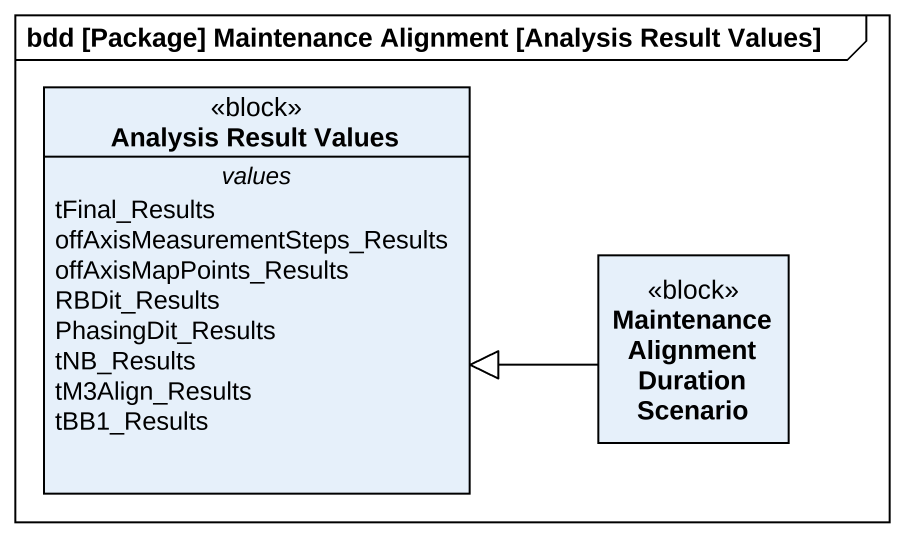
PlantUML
@startuml
mainframe bdd [Package] Maintenance Alignment [Analysis Result Values]
hide circle
hide empty members
class "Analysis Result Values" as Analysis_Result_Values <<block>> {
  -- values --
  tFinal_Results
  offAxisMeasurementSteps_Results
  offAxisMapPoints_Results
  RBDit_Results
  PhasingDit_Results
  tNB_Results
  tM3Align_Results
  tBB1_Results
}
class "Maintenance Alignment Duration Scenario" as Maintenance_Alignment <<block>>
Maintenance_Alignment -left-|> Analysis_Result_Values
@enduml
